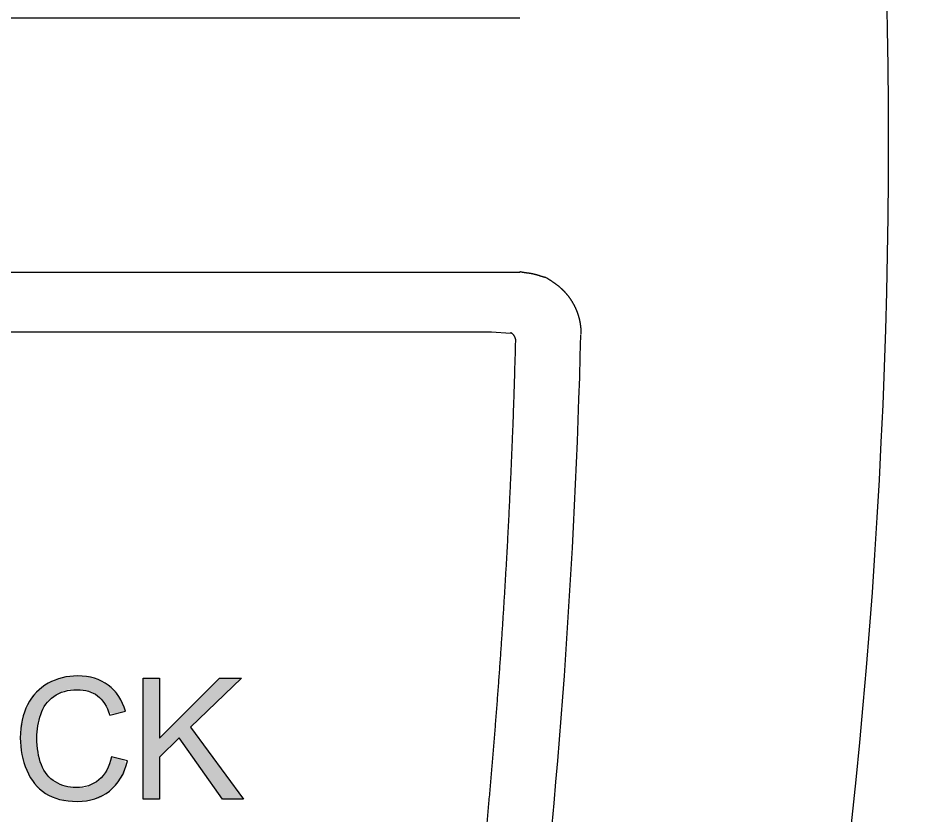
# Model space of a CAD drawing. Extents: x 408 to 498, y 628 to 778.
# Drawn here: x 456.479 to 457.36, y 647.43 to 648.214 of the extents above; entities that cross this region are included whole.
import ezdxf

# ---------------------------------------------------------------- set-up
doc = ezdxf.new("R2010")
doc.units = 0
doc.header["$MEASUREMENT"] = 0
doc.layers.add('1', color=4, linetype='Continuous')

# ---------------------------------------------------------------- blocks, each defined once
blk = doc.blocks.new('HSSCP')
at = {"layer": '1'}
h = blk.add_hatch(color=3, dxfattribs=at)
h.dxf.hatch_style = 2
edge = h.paths.add_edge_path()
edge.add_spline(control_points=[(3.54336, -1.52648), (3.54336, -1.52648), (3.54336, -1.52648), (3.53904, -1.53238), (3.53654, -1.53979), (3.53404, -1.54719), (3.5328, -1.55483), (3.5328, -1.5627), (3.5328, -1.57284), (3.53427, -1.5817), (3.53723, -1.58927), (3.54019, -1.59684), (3.54479, -1.60249), (3.55103, -1.60624), (3.55726, -1.60998), (3.56402, -1.61185), (3.57129, -1.61185), (3.58013, -1.61185), (3.58762, -1.6093), (3.59375, -1.6042), (3.59988, -1.5991), (3.60403, -1.59153), (3.6062, -1.5815), (3.6062, -1.5815), (3.62199, -1.58548), (3.62199, -1.58548), (3.61868, -1.59845), (3.61273, -1.60834), (3.60413, -1.61515), (3.59553, -1.62196), (3.58502, -1.62536), (3.57259, -1.62536), (3.55973, -1.62536), (3.54928, -1.62274), (3.54122, -1.61751), (3.53316, -1.61227), (3.52703, -1.60469), (3.52283, -1.59476), (3.51862, -1.58483), (3.51652, -1.57417), (3.51652, -1.56278), (3.51652, -1.55035), (3.51889, -1.53952), (3.52364, -1.53027), (3.52839, -1.52102), (3.53514, -1.51399), (3.5439, -1.50919), (3.55267, -1.50439), (3.56231, -1.50199), (3.57284, -1.50199), (3.58477, -1.50199), (3.59481, -1.50503), (3.60295, -1.5111), (3.61108, -1.51718), (3.61675, -1.52572), (3.61995, -1.53674), (3.61995, -1.53674), (3.60441, -1.5404), (3.60441, -1.5404), (3.60164, -1.53172), (3.59763, -1.5254), (3.59237, -1.52144), (3.5871, -1.51748), (3.58049, -1.5155), (3.57251, -1.5155), (3.56334, -1.5155), (3.55568, -1.51769), (3.54952, -1.52209), (3.54336, -1.52648)], knot_values=[-1, 0, 0, 0, 0, 0, 1, 1, 1, 2, 2, 2, 3, 3, 3, 4, 4, 4, 5, 5, 5, 6, 6, 6, 7, 7, 7, 8, 8, 8, 9, 9, 9, 10, 10, 10, 11, 11, 11, 12, 12, 12, 13, 13, 13, 14, 14, 14, 15, 15, 15, 16, 16, 16, 17, 17, 17, 18, 18, 18, 19, 19, 19, 20, 20, 20, 21, 21, 21, 22, 22, 22, 22], degree=3, periodic=0)
h = blk.add_hatch(color=3, dxfattribs=at)
h.dxf.hatch_style = 2
h.paths.add_polyline_path([(3.63745, -1.62332), (3.63745, -1.50402), (3.65324, -1.50402), (3.65324, -1.56318), (3.71248, -1.50402), (3.73389, -1.50402), (3.68384, -1.55236), (3.73608, -1.62332), (3.71525, -1.62332), (3.67277, -1.56294), (3.65324, -1.58198), (3.65324, -1.62332)])
at = {"layer": '1', "color": 4}
for points in [[(4.00765, -0.85496), (3.06002, -0.85496)], [(3.06003, -1.10496), (4.00768, -1.10496)], [(3.97961, -1.16385), (3.08431, -1.16387)], [(3.99849, -1.16514), (3.97961, -1.16385)]]:
    blk.add_lwpolyline(points, dxfattribs=at)
at = {"layer": '1', "color": 3}
blk.add_lwpolyline([(3.63745, -1.62332), (3.63745, -1.50402), (3.65324, -1.50402), (3.65324, -1.56318), (3.71248, -1.50402), (3.73389, -1.50402), (3.68384, -1.55236), (3.73608, -1.62332), (3.71525, -1.62332), (3.67277, -1.56294), (3.65324, -1.58198), (3.65324, -1.62332), (3.63745, -1.62332)], dxfattribs=at)
blk.add_arc((-1.85198, -0.97622), 6.22198, 348.743857, 10.571136, dxfattribs=at)
at = {"layer": '1', "color": 4}
for points, knots in [([(4.00768, -1.10417), (4.00768, -1.10417), (4.00811, -1.10428), (4.00811, -1.10428), (4.00825, -1.10432), (4.0084, -1.10436), (4.00854, -1.10439), (4.00869, -1.10443), (4.00884, -1.10446), (4.00898, -1.1045), (4.00913, -1.10453), (4.00928, -1.10455), (4.00943, -1.10458), (4.00956, -1.10461), (4.00971, -1.10465), (4.00986, -1.10468), (4.01001, -1.1047), (4.01015, -1.10473), (4.01029, -1.10474), (4.01044, -1.10477), (4.01059, -1.1048), (4.01074, -1.10482), (4.01088, -1.10485), (4.01103, -1.10488), (4.01118, -1.10489), (4.01131, -1.10492), (4.01146, -1.10493), (4.01161, -1.10496), (4.01176, -1.10499), (4.01191, -1.105), (4.01204, -1.10503), (4.01219, -1.10504), (4.01234, -1.10507), (4.01249, -1.10508), (4.01263, -1.10511), (4.01278, -1.10512), (4.01293, -1.10515), (4.01308, -1.10516), (4.01321, -1.10518), (4.01336, -1.1052), (4.01351, -1.10522), (4.01366, -1.10523), (4.01379, -1.10526), (4.01394, -1.10527), (4.01409, -1.1053), (4.01424, -1.10531), (4.01438, -1.10533), (4.01453, -1.10535), (4.01468, -1.10537), (4.01481, -1.10538), (4.01496, -1.10541), (4.01511, -1.10542), (4.01526, -1.10545), (4.01539, -1.10546), (4.01554, -1.10549), (4.01569, -1.1055), (4.01584, -1.10553), (4.01598, -1.10554), (4.01613, -1.10557), (4.01628, -1.10558), (4.01641, -1.10561), (4.01656, -1.10562), (4.01671, -1.10565), (4.01685, -1.10568), (4.01699, -1.10569), (4.01714, -1.10572), (4.01729, -1.10575), (4.01743, -1.10576), (4.01758, -1.10579), (4.01773, -1.10581), (4.01786, -1.10584), (4.01801, -1.10587), (4.01816, -1.1059), (4.0183, -1.10591), (4.01845, -1.10594), (4.01858, -1.10596), (4.01873, -1.10599), (4.01888, -1.10602), (4.01902, -1.10605), (4.01917, -1.10607), (4.01931, -1.10611), (4.01945, -1.10614), (4.0196, -1.10617), (4.01975, -1.10619), (4.01988, -1.10622), (4.02003, -1.10625), (4.02017, -1.10629), (4.02032, -1.10632), (4.02045, -1.10634), (4.0206, -1.10637), (4.02075, -1.10641), (4.02089, -1.10644), (4.02104, -1.10648), (4.02117, -1.10651), (4.02132, -1.10655), (4.02146, -1.10657), (4.02161, -1.10661), (4.02176, -1.10664), (4.02189, -1.10668), (4.02204, -1.10671), (4.02218, -1.10675), (4.02233, -1.10678), (4.02246, -1.10682), (4.02261, -1.10686), (4.02275, -1.1069), (4.02289, -1.10693), (4.02303, -1.10697), (4.02317, -1.10701), (4.02332, -1.10705), (4.02345, -1.10708), (4.0236, -1.10712), (4.02374, -1.10716), (4.02389, -1.1072), (4.02402, -1.10724), (4.02417, -1.10728), (4.02431, -1.10732), (4.02444, -1.10736), (4.02459, -1.1074), (4.02473, -1.10744), (4.02488, -1.10748), (4.02501, -1.10752), (4.02515, -1.10758), (4.0253, -1.10762), (4.02543, -1.10766), (4.02557, -1.1077), (4.02572, -1.10774), (4.02585, -1.10779), (4.02599, -1.10784), (4.02614, -1.10788), (4.02627, -1.10792), (4.02641, -1.10797), (4.02654, -1.10801), (4.02669, -1.10805), (4.02683, -1.10811), (4.02696, -1.10815), (4.0271, -1.10819), (4.02725, -1.10824), (4.02738, -1.10828), (4.02752, -1.10832), (4.02766, -1.10838), (4.02779, -1.10842), (4.02794, -1.10846), (4.02808, -1.10851), (4.02821, -1.10855), (4.02835, -1.1086), (4.02848, -1.10864), (4.02862, -1.10869), (4.02875, -1.10873), (4.0289, -1.10877), (4.02904, -1.10881), (4.02917, -1.10887), (4.02931, -1.10891), (4.02945, -1.10895), (4.02958, -1.10899), (4.02972, -1.10903), (4.02985, -1.10907), (4.02999, -1.10911), (4.03012, -1.10915), (4.03027, -1.10919), (4.03041, -1.10923), (4.03054, -1.10927), (4.03067, -1.1093), (4.0308, -1.10934), (4.03092, -1.10938), (4.03103, -1.10941), (4.03116, -1.10944), (4.0313, -1.10948), (4.03145, -1.10952), (4.03162, -1.10956), (4.03185, -1.10961), (4.03208, -1.10967), (4.03231, -1.10971), (4.03261, -1.10978), (4.0329, -1.10983), (4.0332, -1.1099)], [0, 0, 0, 0, 1, 1, 1, 2, 2, 2, 3, 3, 3, 4, 4, 4, 5, 5, 5, 6, 6, 6, 7, 7, 7, 8, 8, 8, 9, 9, 9, 10, 10, 10, 11, 11, 11, 12, 12, 12, 13, 13, 13, 14, 14, 14, 15, 15, 15, 16, 16, 16, 17, 17, 17, 18, 18, 18, 19, 19, 19, 20, 20, 20, 21, 21, 21, 22, 22, 22, 23, 23, 23, 24, 24, 24, 25, 25, 25, 26, 26, 26, 27, 27, 27, 28, 28, 28, 29, 29, 29, 30, 30, 30, 31, 31, 31, 32, 32, 32, 33, 33, 33, 34, 34, 34, 35, 35, 35, 36, 36, 36, 37, 37, 37, 38, 38, 38, 39, 39, 39, 40, 40, 40, 41, 41, 41, 42, 42, 42, 43, 43, 43, 44, 44, 44, 45, 45, 45, 46, 46, 46, 47, 47, 47, 48, 48, 48, 49, 49, 49, 50, 50, 50, 51, 51, 51, 52, 52, 52, 53, 53, 53, 54, 54, 54, 55, 55, 55, 56, 56, 56, 57, 57, 57, 58, 58, 58, 58]), ([(4.0332, -1.1099), (4.0332, -1.1099), (4.03387, -1.11033), (4.03387, -1.11033), (4.03408, -1.11047), (4.0343, -1.11062), (4.03452, -1.11077), (4.03472, -1.1109), (4.03494, -1.11104), (4.03516, -1.11119), (4.03537, -1.11132), (4.03558, -1.11146), (4.03579, -1.11161), (4.03601, -1.11174), (4.03621, -1.11188), (4.03643, -1.11201), (4.03663, -1.11215), (4.03684, -1.11228), (4.03706, -1.11243), (4.03726, -1.11257), (4.03746, -1.1127), (4.03768, -1.11284), (4.03788, -1.11298), (4.03809, -1.11311), (4.03829, -1.11325), (4.03849, -1.11338), (4.0387, -1.11352), (4.0389, -1.11364), (4.0391, -1.11378), (4.03931, -1.11391), (4.03951, -1.11405), (4.0397, -1.11418), (4.0399, -1.11432), (4.04011, -1.11445), (4.0403, -1.11459), (4.0405, -1.11473), (4.04069, -1.11486), (4.04089, -1.115), (4.04108, -1.11513), (4.04129, -1.11527), (4.04148, -1.1154), (4.04167, -1.11554), (4.04187, -1.11568), (4.04206, -1.11581), (4.04225, -1.11595), (4.04244, -1.11608), (4.04263, -1.11622), (4.04282, -1.11635), (4.04301, -1.11649), (4.0432, -1.11664), (4.04339, -1.11677), (4.04357, -1.11691), (4.04376, -1.11705), (4.04395, -1.11719), (4.04412, -1.11733), (4.04431, -1.11748), (4.04449, -1.11761), (4.04468, -1.11776), (4.04485, -1.1179), (4.04504, -1.11805), (4.04522, -1.11818), (4.0454, -1.11833), (4.04557, -1.11848), (4.04576, -1.11863), (4.04594, -1.11877), (4.04612, -1.11892), (4.04629, -1.11907), (4.04647, -1.11922), (4.04664, -1.11936), (4.04681, -1.11951), (4.04698, -1.11966), (4.04716, -1.11981), (4.04734, -1.11996), (4.0475, -1.12012), (4.04768, -1.12027), (4.04784, -1.12042), (4.04801, -1.12057), (4.04818, -1.12073), (4.04834, -1.12088), (4.04852, -1.12103), (4.04868, -1.1212), (4.04884, -1.12134), (4.04902, -1.12151), (4.04918, -1.12167), (4.04934, -1.12182), (4.04951, -1.12198), (4.04967, -1.12213), (4.04983, -1.12229), (4.04998, -1.12246), (4.05014, -1.12262), (4.05031, -1.12278), (4.05046, -1.12293), (4.05062, -1.12309), (4.05078, -1.12326), (4.05093, -1.12342), (4.05109, -1.12358), (4.05124, -1.12375), (4.05141, -1.12391), (4.05155, -1.12407), (4.0517, -1.12425), (4.05185, -1.12441), (4.052, -1.12457), (4.05216, -1.12474), (4.05231, -1.1249), (4.05246, -1.12507), (4.0526, -1.12524), (4.05275, -1.1254), (4.0529, -1.12558), (4.05305, -1.12574), (4.0532, -1.12592), (4.05333, -1.12608), (4.05348, -1.12625), (4.05363, -1.12642), (4.05377, -1.12659), (4.0539, -1.12677), (4.05405, -1.12693), (4.05419, -1.12711), (4.05433, -1.12729), (4.05447, -1.12745), (4.05461, -1.12762), (4.05474, -1.1278), (4.05488, -1.12798), (4.05501, -1.12815), (4.05515, -1.12833), (4.05528, -1.12849), (4.05542, -1.12867), (4.05556, -1.12885), (4.05569, -1.12902), (4.05581, -1.1292), (4.05595, -1.12937), (4.05607, -1.12955), (4.05621, -1.12973), (4.05633, -1.12992), (4.05646, -1.13009), (4.05659, -1.13027), (4.05672, -1.13045), (4.05684, -1.13062), (4.05697, -1.13081), (4.05709, -1.13099), (4.05721, -1.13116), (4.05733, -1.13134), (4.05745, -1.13153), (4.05758, -1.13171), (4.0577, -1.13188), (4.05782, -1.13207), (4.05794, -1.13225), (4.05805, -1.13244), (4.05817, -1.13262), (4.05828, -1.13281), (4.0584, -1.13298), (4.05851, -1.13317), (4.05863, -1.13335), (4.05874, -1.13354), (4.05887, -1.13371), (4.05897, -1.1339), (4.05908, -1.13408), (4.05919, -1.13427), (4.0593, -1.13446), (4.05941, -1.13464), (4.05952, -1.13483), (4.05962, -1.13502), (4.05973, -1.13519), (4.05984, -1.13538), (4.05995, -1.13557), (4.06005, -1.13575), (4.06015, -1.13594), (4.06025, -1.13613), (4.06036, -1.13632), (4.06045, -1.13649), (4.06056, -1.13668), (4.06066, -1.13687), (4.06075, -1.13706), (4.06086, -1.13725), (4.06095, -1.13743), (4.06105, -1.13762), (4.06114, -1.13781), (4.06124, -1.138), (4.06133, -1.13819), (4.06143, -1.13838), (4.06152, -1.13857), (4.0616, -1.13876), (4.0617, -1.13894), (4.06179, -1.13913), (4.06188, -1.13932), (4.06197, -1.13951), (4.06205, -1.1397), (4.06215, -1.13989), (4.06223, -1.14008), (4.06232, -1.14027), (4.06241, -1.14046), (4.06249, -1.14065), (4.06257, -1.14084), (4.06265, -1.14103), (4.06273, -1.14122), (4.06281, -1.1414), (4.06289, -1.14159), (4.06297, -1.14178), (4.06306, -1.14197), (4.06314, -1.14216), (4.06322, -1.14235), (4.06329, -1.14254), (4.06337, -1.14273), (4.06345, -1.14292), (4.06352, -1.14311), (4.06359, -1.1433), (4.06367, -1.14349), (4.06373, -1.14368), (4.0638, -1.14387), (4.06388, -1.14406), (4.06395, -1.14425), (4.06402, -1.14444), (4.06409, -1.14463), (4.06415, -1.14482), (4.06422, -1.14501), (4.06429, -1.1452), (4.06436, -1.14539), (4.06443, -1.14558), (4.06448, -1.14577), (4.06455, -1.14596), (4.06462, -1.14615), (4.06467, -1.14634), (4.06474, -1.14653), (4.06479, -1.14672), (4.06486, -1.14691), (4.06491, -1.1471), (4.06497, -1.14729), (4.06504, -1.14748), (4.06509, -1.14767), (4.06514, -1.14786), (4.0652, -1.14805), (4.06525, -1.14824), (4.06531, -1.14843), (4.06536, -1.14861), (4.06542, -1.1488), (4.06547, -1.14899), (4.06552, -1.14918), (4.06558, -1.14937), (4.06562, -1.14956), (4.06567, -1.14975), (4.06573, -1.14994), (4.06577, -1.15013), (4.06582, -1.1503), (4.06586, -1.15049), (4.06592, -1.15068), (4.06596, -1.15087), (4.066, -1.15106), (4.06605, -1.15125), (4.06609, -1.15143), (4.06613, -1.15162), (4.06618, -1.15181), (4.06622, -1.152), (4.06626, -1.15219), (4.0663, -1.15236), (4.06634, -1.15255), (4.06638, -1.15274), (4.06642, -1.15293), (4.06646, -1.15312), (4.06649, -1.1533), (4.06653, -1.15349), (4.06657, -1.15368), (4.0666, -1.15387), (4.06664, -1.15405), (4.06666, -1.15424), (4.0667, -1.15443), (4.06673, -1.1546), (4.06677, -1.15479), (4.0668, -1.15498), (4.06683, -1.15516), (4.06687, -1.15535), (4.06689, -1.15554), (4.06692, -1.15571), (4.06695, -1.1559), (4.06698, -1.15609), (4.067, -1.15627), (4.06703, -1.15646), (4.06706, -1.15664), (4.06708, -1.15683), (4.06711, -1.157), (4.06714, -1.15719), (4.06715, -1.15737), (4.06718, -1.15756), (4.06721, -1.15775), (4.06722, -1.15793), (4.06725, -1.1581), (4.06726, -1.15829), (4.06729, -1.15847), (4.0673, -1.15866), (4.06733, -1.15883), (4.06734, -1.15902), (4.06736, -1.1592), (4.06738, -1.15938), (4.0674, -1.15957), (4.06741, -1.15974), (4.06742, -1.15993), (4.06744, -1.16011), (4.06745, -1.16029), (4.06746, -1.16047), (4.06748, -1.16065), (4.06749, -1.16083), (4.0675, -1.161), (4.06752, -1.16119), (4.06753, -1.16137), (4.06755, -1.16155), (4.06755, -1.16172), (4.06756, -1.16191), (4.06757, -1.16209), (4.06757, -1.16227), (4.06759, -1.16244), (4.06759, -1.16262), (4.0676, -1.16281), (4.0676, -1.16297), (4.06761, -1.16313), (4.06761, -1.16331), (4.06761, -1.16346), (4.06763, -1.16361), (4.06763, -1.16376), (4.06763, -1.16392), (4.06763, -1.1641), (4.06763, -1.16426), (4.06764, -1.16448), (4.06763, -1.16469), (4.06763, -1.16491), (4.06763, -1.16518), (4.06763, -1.16544), (4.06761, -1.16571)], [0, 0, 0, 0, 1, 1, 1, 2, 2, 2, 3, 3, 3, 4, 4, 4, 5, 5, 5, 6, 6, 6, 7, 7, 7, 8, 8, 8, 9, 9, 9, 10, 10, 10, 11, 11, 11, 12, 12, 12, 13, 13, 13, 14, 14, 14, 15, 15, 15, 16, 16, 16, 17, 17, 17, 18, 18, 18, 19, 19, 19, 20, 20, 20, 21, 21, 21, 22, 22, 22, 23, 23, 23, 24, 24, 24, 25, 25, 25, 26, 26, 26, 27, 27, 27, 28, 28, 28, 29, 29, 29, 30, 30, 30, 31, 31, 31, 32, 32, 32, 33, 33, 33, 34, 34, 34, 35, 35, 35, 36, 36, 36, 37, 37, 37, 38, 38, 38, 39, 39, 39, 40, 40, 40, 41, 41, 41, 42, 42, 42, 43, 43, 43, 44, 44, 44, 45, 45, 45, 46, 46, 46, 47, 47, 47, 48, 48, 48, 49, 49, 49, 50, 50, 50, 51, 51, 51, 52, 52, 52, 53, 53, 53, 54, 54, 54, 55, 55, 55, 56, 56, 56, 57, 57, 57, 58, 58, 58, 59, 59, 59, 60, 60, 60, 61, 61, 61, 62, 62, 62, 63, 63, 63, 64, 64, 64, 65, 65, 65, 66, 66, 66, 67, 67, 67, 68, 68, 68, 69, 69, 69, 70, 70, 70, 71, 71, 71, 72, 72, 72, 73, 73, 73, 74, 74, 74, 75, 75, 75, 76, 76, 76, 77, 77, 77, 78, 78, 78, 79, 79, 79, 80, 80, 80, 81, 81, 81, 82, 82, 82, 83, 83, 83, 84, 84, 84, 85, 85, 85, 86, 86, 86, 87, 87, 87, 88, 88, 88, 89, 89, 89, 90, 90, 90, 91, 91, 91, 92, 92, 92, 93, 93, 93, 94, 94, 94, 95, 95, 95, 96, 96, 96, 97, 97, 97, 98, 98, 98, 99, 99, 99, 100, 100, 100, 101, 101, 101, 102, 102, 102, 103, 103, 103, 104, 104, 104, 105, 105, 105, 106, 106, 106, 107, 107, 107, 108, 108, 108, 108]), ([(4.00361, -1.17214), (4.00361, -1.17214), (4.00361, -1.17199), (4.00361, -1.17199), (4.00361, -1.17195), (4.00361, -1.1719), (4.00361, -1.17184), (4.00361, -1.17179), (4.00361, -1.17173), (4.00359, -1.17168), (4.00359, -1.17162), (4.00358, -1.17157), (4.00358, -1.17152), (4.00358, -1.17145), (4.00357, -1.17139), (4.00355, -1.17134), (4.00355, -1.17127), (4.00354, -1.1712), (4.00353, -1.17115), (4.00351, -1.17108), (4.0035, -1.17101), (4.00349, -1.17096), (4.00347, -1.17089), (4.00346, -1.17082), (4.00345, -1.17076), (4.00343, -1.17069), (4.00342, -1.17062), (4.00339, -1.17055), (4.00338, -1.17047), (4.00336, -1.1704), (4.00334, -1.17034), (4.00332, -1.17027), (4.0033, -1.17019), (4.00328, -1.17012), (4.00326, -1.17005), (4.00323, -1.16997), (4.00321, -1.1699), (4.00319, -1.16982), (4.00316, -1.16975), (4.00313, -1.16967), (4.00311, -1.1696), (4.00308, -1.16952), (4.00305, -1.16945), (4.00302, -1.16937), (4.003, -1.1693), (4.00296, -1.16922), (4.00293, -1.16914), (4.0029, -1.16907), (4.00286, -1.16899), (4.00283, -1.16891), (4.00279, -1.16883), (4.00277, -1.16876), (4.00273, -1.16868), (4.00269, -1.1686), (4.00266, -1.16853), (4.00262, -1.16845), (4.00258, -1.16837), (4.00254, -1.16829), (4.0025, -1.16822), (4.00245, -1.16814), (4.00241, -1.16806), (4.00237, -1.16798), (4.00233, -1.16791), (4.00228, -1.16783), (4.00224, -1.16774), (4.0022, -1.16768), (4.00214, -1.1676), (4.0021, -1.16751), (4.00205, -1.16745), (4.00201, -1.16737), (4.00195, -1.1673), (4.0019, -1.16722), (4.00184, -1.16715), (4.0018, -1.16707), (4.00175, -1.167), (4.0017, -1.16692), (4.00164, -1.16685), (4.00159, -1.16677), (4.00153, -1.1667), (4.00148, -1.16663), (4.00141, -1.16656), (4.00136, -1.16648), (4.0013, -1.16642), (4.00123, -1.16635), (4.00118, -1.16628), (4.00111, -1.16621), (4.00106, -1.16614), (4.00099, -1.16608), (4.00094, -1.16601), (4.00087, -1.16594), (4.0008, -1.16587), (4.00073, -1.16581), (4.00068, -1.16575), (4.00061, -1.16568), (4.00054, -1.16562), (4.00046, -1.16556), (4.00039, -1.16549), (4.00033, -1.16544), (4.00024, -1.16537), (4.00018, -1.16532), (4.00011, -1.16526), (4.00004, -1.16521), (3.99996, -1.16515), (3.99989, -1.1651), (3.99984, -1.16506), (3.99977, -1.16501), (3.99967, -1.16495), (3.99959, -1.1649), (3.9995, -1.16484), (3.99936, -1.16476), (3.99921, -1.16469), (3.99906, -1.16463), (3.99887, -1.16453), (3.99868, -1.16444), (3.99849, -1.16435)], [0, 0, 0, 0, 1, 1, 1, 2, 2, 2, 3, 3, 3, 4, 4, 4, 5, 5, 5, 6, 6, 6, 7, 7, 7, 8, 8, 8, 9, 9, 9, 10, 10, 10, 11, 11, 11, 12, 12, 12, 13, 13, 13, 14, 14, 14, 15, 15, 15, 16, 16, 16, 17, 17, 17, 18, 18, 18, 19, 19, 19, 20, 20, 20, 21, 21, 21, 22, 22, 22, 23, 23, 23, 24, 24, 24, 25, 25, 25, 26, 26, 26, 27, 27, 27, 28, 28, 28, 29, 29, 29, 30, 30, 30, 31, 31, 31, 32, 32, 32, 33, 33, 33, 34, 34, 34, 35, 35, 35, 36, 36, 36, 37, 37, 37, 38, 38, 38, 38]), ([(3.9598, -1.79784), (3.9598, -1.79784), (3.96155, -1.78231), (3.96155, -1.78231), (3.96213, -1.77713), (3.9627, -1.77195), (3.96327, -1.76677), (3.96384, -1.76159), (3.96441, -1.7564), (3.96497, -1.75121), (3.96552, -1.74603), (3.96606, -1.74085), (3.96662, -1.73566), (3.96716, -1.73048), (3.96771, -1.72529), (3.96823, -1.7201), (3.96876, -1.71492), (3.96929, -1.70972), (3.96982, -1.70454), (3.97034, -1.69935), (3.97087, -1.69415), (3.97137, -1.68897), (3.97188, -1.68378), (3.97238, -1.67858), (3.97289, -1.67339), (3.97339, -1.66819), (3.97389, -1.66301), (3.97438, -1.65782), (3.97487, -1.65262), (3.97534, -1.64743), (3.97583, -1.64223), (3.9763, -1.63702), (3.97678, -1.63183), (3.97724, -1.62663), (3.9777, -1.62144), (3.97816, -1.61624), (3.97862, -1.61104), (3.97909, -1.60584), (3.97953, -1.60063), (3.97997, -1.59544), (3.98041, -1.59023), (3.98085, -1.58504), (3.98128, -1.57983), (3.98172, -1.57463), (3.98215, -1.56942), (3.98257, -1.56422), (3.98299, -1.55901), (3.9834, -1.5538), (3.98382, -1.5486), (3.98423, -1.5434), (3.98463, -1.53819), (3.98503, -1.53298), (3.98543, -1.52777), (3.98583, -1.52256), (3.98621, -1.51734), (3.9866, -1.51213), (3.98698, -1.50692), (3.98736, -1.50172), (3.98773, -1.49651), (3.9881, -1.49129), (3.98847, -1.48608), (3.98884, -1.48086), (3.98919, -1.47565), (3.98954, -1.47043), (3.9899, -1.46522), (3.99025, -1.45999), (3.99059, -1.45477), (3.99093, -1.44956), (3.99127, -1.44434), (3.9916, -1.43912), (3.99193, -1.4339), (3.99226, -1.42869), (3.99258, -1.42347), (3.99289, -1.41825), (3.99322, -1.41301), (3.99352, -1.40779), (3.99383, -1.40257), (3.99413, -1.39735), (3.99443, -1.39212), (3.99472, -1.3869), (3.99502, -1.38168), (3.99531, -1.37646), (3.99559, -1.37122), (3.99588, -1.366), (3.99615, -1.36077), (3.99642, -1.35553), (3.99669, -1.35028), (3.99695, -1.34505), (3.99722, -1.33982), (3.99748, -1.3346), (3.99772, -1.32938), (3.99798, -1.32418), (3.99822, -1.319), (3.99847, -1.31381), (3.99871, -1.30853), (3.99894, -1.30326), (3.99917, -1.29798), (3.99942, -1.29257), (3.99963, -1.28717), (3.99986, -1.28177), (4.00008, -1.2767), (4.00028, -1.27163), (4.00049, -1.26655), (4.00066, -1.26197), (4.00085, -1.25737), (4.00103, -1.25279), (4.00125, -1.2469), (4.00146, -1.241), (4.00167, -1.2351), (4.00198, -1.22601), (4.00227, -1.21693), (4.00254, -1.20785), (4.0029, -1.19594), (4.00327, -1.18405), (4.00361, -1.17214)], [0, 0, 0, 0, 1, 1, 1, 2, 2, 2, 3, 3, 3, 4, 4, 4, 5, 5, 5, 6, 6, 6, 7, 7, 7, 8, 8, 8, 9, 9, 9, 10, 10, 10, 11, 11, 11, 12, 12, 12, 13, 13, 13, 14, 14, 14, 15, 15, 15, 16, 16, 16, 17, 17, 17, 18, 18, 18, 19, 19, 19, 20, 20, 20, 21, 21, 21, 22, 22, 22, 23, 23, 23, 24, 24, 24, 25, 25, 25, 26, 26, 26, 27, 27, 27, 28, 28, 28, 29, 29, 29, 30, 30, 30, 31, 31, 31, 32, 32, 32, 33, 33, 33, 34, 34, 34, 35, 35, 35, 36, 36, 36, 37, 37, 37, 38, 38, 38, 38])]:
    blk.add_open_spline(points, degree=3, knots=knots, dxfattribs=at)
blk.add_open_spline([(4.01965, -1.83582), (4.0459, -1.61357), (4.0619, -1.39022), (4.06761, -1.1665)], degree=3, dxfattribs=at)
at = {"layer": '1', "color": 3}
blk.add_open_spline([(3.6062, -1.5815), (3.6062, -1.5815), (3.62199, -1.58548), (3.62199, -1.58548), (3.61868, -1.59845), (3.61273, -1.60834), (3.60413, -1.61515), (3.59553, -1.62196), (3.58502, -1.62536), (3.57259, -1.62536), (3.55973, -1.62536), (3.54928, -1.62274), (3.54122, -1.61751), (3.53316, -1.61227), (3.52703, -1.60469), (3.52283, -1.59476), (3.51862, -1.58483), (3.51652, -1.57417), (3.51652, -1.56278), (3.51652, -1.55035), (3.51889, -1.53952), (3.52364, -1.53027), (3.52839, -1.52102), (3.53514, -1.51399), (3.5439, -1.50919), (3.55267, -1.50439), (3.56231, -1.50199), (3.57284, -1.50199), (3.58477, -1.50199), (3.59481, -1.50503), (3.60295, -1.5111), (3.61108, -1.51718), (3.61675, -1.52572), (3.61995, -1.53674), (3.61995, -1.53674), (3.60441, -1.5404), (3.60441, -1.5404), (3.60164, -1.53172), (3.59763, -1.5254), (3.59237, -1.52144), (3.5871, -1.51748), (3.58049, -1.5155), (3.57251, -1.5155), (3.56334, -1.5155), (3.55568, -1.51769), (3.54952, -1.52209), (3.54336, -1.52648), (3.53904, -1.53238), (3.53654, -1.53979), (3.53404, -1.54719), (3.5328, -1.55483), (3.5328, -1.5627), (3.5328, -1.57284), (3.53427, -1.5817), (3.53723, -1.58927), (3.54019, -1.59684), (3.54479, -1.60249), (3.55103, -1.60624), (3.55726, -1.60998), (3.56402, -1.61185), (3.57129, -1.61185), (3.58013, -1.61185), (3.58762, -1.6093), (3.59375, -1.6042), (3.59988, -1.5991), (3.60403, -1.59153), (3.6062, -1.5815)], degree=3, knots=[0, 0, 0, 0, 1, 1, 1, 2, 2, 2, 3, 3, 3, 4, 4, 4, 5, 5, 5, 6, 6, 6, 7, 7, 7, 8, 8, 8, 9, 9, 9, 10, 10, 10, 11, 11, 11, 12, 12, 12, 13, 13, 13, 14, 14, 14, 15, 15, 15, 16, 16, 16, 17, 17, 17, 18, 18, 18, 19, 19, 19, 20, 20, 20, 21, 21, 21, 22, 22, 22, 22], dxfattribs=at)
blk = doc.blocks.new('2018 PULSE')
at = {"layer": '1'}
for points in [[(2.5852, 55.26632), (2.5249, 39.18452), (2.97082, 19.89641), (3.16656, 17.11899), (3.33684, 14.74862), (4.07602, 12.49387), (5.01277, 11.21992), (8.53493, 7.69777), (11.40479, 4.82793), (14.82363, 3.18216), (18.65828, 2.84542), (22.95832, 2.67734), (28.26228, 2.51556), (33.78755, 2.40379), (34.69356, 2.54063), (35.63214, 3.13964), (37.01661, 4.48598), (38.1753, 5.61566), (38.90837, 6.24644), (39.74238, 6.57419), (40.50957, 6.68661), (41.60131, 6.68041), (43.17539, 6.66718), (48.96743, 6.68159)], [(48.96743, 6.68159), (49.20665, 6.66956), (49.87448, 6.53517), (50.84893, 6.01442), (51.63765, 5.26148), (53.38213, 3.56683), (53.76015, 3.19727), (54.2351, 2.80701), (54.76644, 2.54063), (55.46966, 2.40251), (55.9029, 2.40733), (57.32664, 2.43146), (59.23215, 2.47012), (70.77166, 2.84412), (73.48214, 2.96068), (78.05521, 4.82793), (78.80221, 5.57179), (84.30231, 11.08838), (84.72037, 11.50776)]]:
    blk.add_spline(points, degree=3, dxfattribs=at)
at = {"layer": '1', "color": 3}
blk.add_blockref('HSSCP', (44.66425, 3.92399), dxfattribs=at)

msp = doc.modelspace()

# ---------------------------------------------------------------- block references
at = {"layer": '1'}
msp.add_blockref('2018 PULSE', (408.30068, 645.14522), dxfattribs=at)

doc.saveas('drawing.dxf')
